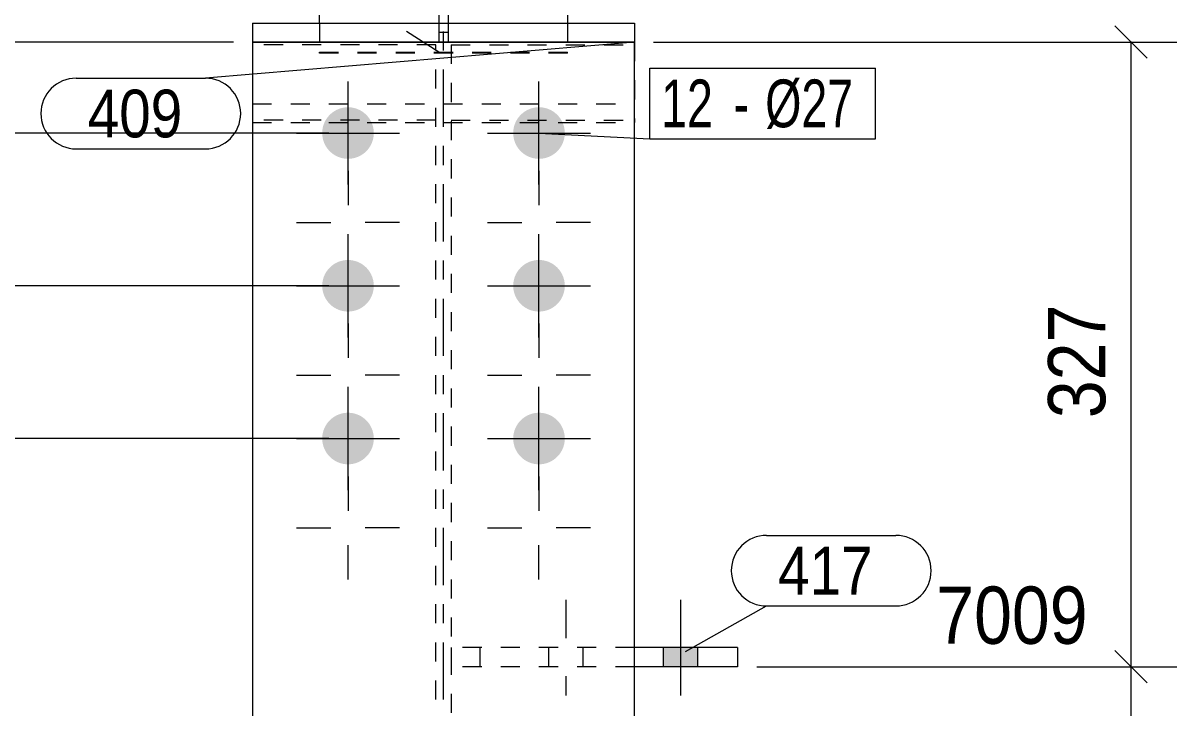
# Model space of a CAD drawing. Header units: millimetres. Extents: x 2 to 579, y 1 to 405.
# Drawn here: x 54.2 to 114.6, y 296.3 to 332.2 of the extents above; entities that cross this region are included whole.
import ezdxf

# ---------------------------------------------------------------- set-up
doc = ezdxf.new("R2010")
doc.units = ezdxf.units.MM
for name, pattern in [('XKITLINE00', [0]), ('XKITLINE01', [4, 1, -1, 1, -1]), ('XKITLINE02', [4, 2, -2]), ('XKITLINE03', [6, 3, -1, 1, -1])]:
    doc.linetypes.add(name, pattern=pattern)
for name, color, linetype, lineweight in [('Bolt', 3, 'Continuous', 0), ('BoltMark', 7, 'Continuous', 0), ('Dimensions', 7, 'Continuous', 0), ('Part', 2, 'Continuous', 0), ('PartMark', 7, 'Continuous', 0)]:
    doc.layers.add(name, color=color, linetype=linetype, lineweight=lineweight)
doc.styles.add('ARIAL', font='ARIAL.TTF')
doc.styles.add('ARIAL_NARROW', font='ARIALN.TTF')

# ---------------------------------------------------------------- blocks, each defined once
blk = doc.blocks.new('*A17')
at = {"layer": 'Bolt', "color": 3, "linetype": 'XKITLINE00', "lineweight": 0}
for p, q in [((71.202, 324.444), (71.202, 322.646)), ((81.202, 324.444), (81.202, 322.646)), ((68.502, 321.744), (70.301, 321.744)), ((73.902, 321.744), (72.104, 321.744)), ((78.502, 321.744), (80.301, 321.744)), ((83.902, 321.744), (82.104, 321.744)), ((71.202, 319.044), (71.202, 320.842)), ((81.202, 319.044), (81.202, 320.842)), ((71.202, 316.444), (71.202, 314.646)), ((81.202, 316.444), (81.202, 314.646)), ((68.502, 313.744), (70.301, 313.744)), ((73.902, 313.744), (72.104, 313.744)), ((78.502, 313.744), (80.301, 313.744)), ((83.902, 313.744), (82.104, 313.744)), ((71.202, 311.044), (71.202, 312.842)), ((81.202, 311.044), (81.202, 312.842)), ((71.202, 308.444), (71.202, 306.646)), ((81.202, 308.444), (81.202, 306.646)), ((68.502, 305.744), (70.301, 305.744)), ((73.902, 305.744), (72.104, 305.744)), ((78.502, 305.744), (80.301, 305.744)), ((83.902, 305.744), (82.104, 305.744)), ((71.202, 303.044), (71.202, 304.842)), ((81.202, 303.044), (81.202, 304.842))]:
    blk.add_line(p, q, dxfattribs=at)
blk = doc.blocks.new('*A18')
at = {"layer": 'Bolt'}
for points in [[(69.853, 326.46), (69.854, 326.493), (69.856, 326.527), (69.859, 326.56), (69.862, 326.592), (69.867, 326.625), (69.872, 326.658), (69.878, 326.691), (69.885, 326.723), (69.893, 326.755), (69.901, 326.787), (69.91, 326.819), (69.92, 326.851), (69.931, 326.882), (69.943, 326.913), (69.955, 326.944), (69.968, 326.974), (69.982, 327.004), (69.996, 327.034), (70.012, 327.064), (70.028, 327.093), (70.044, 327.121), (70.062, 327.149), (70.08, 327.177), (70.099, 327.205), (70.118, 327.231), (70.138, 327.258), (70.159, 327.284), (70.18, 327.309), (70.202, 327.334), (70.225, 327.358), (70.248, 327.382), (70.271, 327.405), (70.296, 327.427), (70.321, 327.449), (70.346, 327.471), (70.372, 327.491), (70.398, 327.512), (70.425, 327.531), (70.452, 327.55), (70.48, 327.568), (70.508, 327.585), (70.537, 327.602), (70.566, 327.618), (70.595, 327.633), (70.625, 327.648), (70.655, 327.661), (70.686, 327.674), (70.716, 327.687), (70.748, 327.698), (70.779, 327.709), (70.81, 327.719), (70.842, 327.728), (70.874, 327.737), (70.907, 327.744), (70.939, 327.751), (70.972, 327.757), (71.004, 327.763), (71.037, 327.767), (71.07, 327.771), (71.103, 327.774), (71.136, 327.776), (71.169, 327.777), (71.202, 327.777), (71.235, 327.777), (71.269, 327.776), (71.302, 327.774), (71.335, 327.771), (71.368, 327.767), (71.4, 327.763), (71.433, 327.757), (71.466, 327.751), (71.498, 327.744), (71.53, 327.737), (71.562, 327.728), (71.594, 327.719), (71.626, 327.709), (71.657, 327.698), (71.688, 327.687), (71.719, 327.674), (71.749, 327.661), (71.78, 327.648), (71.809, 327.633), (71.839, 327.618), (71.868, 327.602), (71.896, 327.585), (71.925, 327.568), (71.952, 327.55), (71.98, 327.531), (72.007, 327.512), (72.033, 327.491), (72.059, 327.471), (72.084, 327.449), (72.109, 327.427), (72.133, 327.405), (72.157, 327.382), (72.18, 327.358), (72.203, 327.334), (72.225, 327.309), (72.246, 327.284), (72.267, 327.258), (72.287, 327.231), (72.306, 327.205), (72.325, 327.177), (72.343, 327.149), (72.36, 327.121), (72.377, 327.093), (72.393, 327.064), (72.408, 327.034), (72.423, 327.004), (72.436, 326.974), (72.45, 326.944), (72.462, 326.913), (72.473, 326.882), (72.484, 326.851), (72.494, 326.819), (72.503, 326.787), (72.512, 326.755), (72.52, 326.723), (72.526, 326.691), (72.532, 326.658), (72.538, 326.625), (72.542, 326.592), (72.546, 326.56), (72.549, 326.527), (72.551, 326.493), (72.552, 326.46), (72.552, 326.427), (72.552, 326.394), (72.551, 326.361), (72.549, 326.328), (72.546, 326.295), (72.542, 326.262), (72.538, 326.229), (72.532, 326.196), (72.526, 326.164), (72.52, 326.131), (72.512, 326.099), (72.503, 326.067), (72.494, 326.035), (72.484, 326.004), (72.473, 325.972), (72.462, 325.941), (72.45, 325.911), (72.436, 325.88), (72.423, 325.85), (72.408, 325.82), (72.393, 325.791), (72.377, 325.762), (72.36, 325.733), (72.343, 325.705), (72.325, 325.677), (72.306, 325.65), (72.287, 325.623), (72.267, 325.597), (72.246, 325.571), (72.225, 325.545), (72.203, 325.521), (72.18, 325.496), (72.157, 325.473), (72.133, 325.449), (72.109, 325.427), (72.084, 325.405), (72.059, 325.384), (72.033, 325.363), (72.007, 325.343), (71.98, 325.323), (71.952, 325.305), (71.925, 325.287), (71.896, 325.269), (71.868, 325.253), (71.839, 325.237), (71.809, 325.221), (71.78, 325.207), (71.749, 325.193), (71.719, 325.18), (71.688, 325.168), (71.657, 325.156), (71.626, 325.145), (71.594, 325.135), (71.562, 325.126), (71.53, 325.118), (71.498, 325.11), (71.466, 325.103), (71.433, 325.097), (71.4, 325.092), (71.368, 325.087), (71.335, 325.084), (71.302, 325.081), (71.269, 325.079), (71.235, 325.078), (71.202, 325.077), (71.169, 325.078), (71.136, 325.079), (71.103, 325.081), (71.07, 325.084), (71.037, 325.087), (71.004, 325.092), (70.972, 325.097), (70.939, 325.103), (70.907, 325.11), (70.874, 325.118), (70.842, 325.126), (70.81, 325.135), (70.779, 325.145), (70.748, 325.156), (70.716, 325.168), (70.686, 325.18), (70.655, 325.193), (70.625, 325.207), (70.595, 325.221), (70.566, 325.237), (70.537, 325.253), (70.508, 325.269), (70.48, 325.287), (70.452, 325.305), (70.425, 325.323), (70.398, 325.343), (70.372, 325.363), (70.346, 325.384), (70.321, 325.405), (70.296, 325.427), (70.271, 325.449), (70.248, 325.473), (70.225, 325.496), (70.202, 325.521), (70.18, 325.545), (70.159, 325.571), (70.138, 325.597), (70.118, 325.623), (70.099, 325.65), (70.08, 325.677), (70.062, 325.705), (70.044, 325.733), (70.028, 325.762), (70.012, 325.791), (69.996, 325.82), (69.982, 325.85), (69.968, 325.88), (69.955, 325.911), (69.943, 325.941), (69.931, 325.972), (69.92, 326.004), (69.91, 326.035), (69.901, 326.067), (69.893, 326.099), (69.885, 326.131), (69.878, 326.164), (69.872, 326.196), (69.867, 326.229), (69.862, 326.262), (69.859, 326.295), (69.856, 326.328), (69.854, 326.361), (69.853, 326.394), (69.852, 326.427)], [(79.853, 326.46), (79.854, 326.493), (79.856, 326.527), (79.859, 326.56), (79.862, 326.592), (79.867, 326.625), (79.872, 326.658), (79.878, 326.691), (79.885, 326.723), (79.893, 326.755), (79.901, 326.787), (79.91, 326.819), (79.92, 326.851), (79.931, 326.882), (79.943, 326.913), (79.955, 326.944), (79.968, 326.974), (79.982, 327.004), (79.996, 327.034), (80.012, 327.064), (80.028, 327.093), (80.044, 327.121), (80.062, 327.149), (80.08, 327.177), (80.099, 327.205), (80.118, 327.231), (80.138, 327.258), (80.159, 327.284), (80.18, 327.309), (80.202, 327.334), (80.225, 327.358), (80.248, 327.382), (80.271, 327.405), (80.296, 327.427), (80.321, 327.449), (80.346, 327.471), (80.372, 327.491), (80.398, 327.512), (80.425, 327.531), (80.452, 327.55), (80.48, 327.568), (80.508, 327.585), (80.537, 327.602), (80.566, 327.618), (80.595, 327.633), (80.625, 327.648), (80.655, 327.661), (80.686, 327.674), (80.716, 327.687), (80.748, 327.698), (80.779, 327.709), (80.81, 327.719), (80.842, 327.728), (80.874, 327.737), (80.907, 327.744), (80.939, 327.751), (80.972, 327.757), (81.004, 327.763), (81.037, 327.767), (81.07, 327.771), (81.103, 327.774), (81.136, 327.776), (81.169, 327.777), (81.202, 327.777), (81.235, 327.777), (81.269, 327.776), (81.302, 327.774), (81.335, 327.771), (81.368, 327.767), (81.4, 327.763), (81.433, 327.757), (81.466, 327.751), (81.498, 327.744), (81.53, 327.737), (81.562, 327.728), (81.594, 327.719), (81.626, 327.709), (81.657, 327.698), (81.688, 327.687), (81.719, 327.674), (81.749, 327.661), (81.78, 327.648), (81.809, 327.633), (81.839, 327.618), (81.868, 327.602), (81.896, 327.585), (81.925, 327.568), (81.952, 327.55), (81.98, 327.531), (82.007, 327.512), (82.033, 327.491), (82.059, 327.471), (82.084, 327.449), (82.109, 327.427), (82.133, 327.405), (82.157, 327.382), (82.18, 327.358), (82.203, 327.334), (82.225, 327.309), (82.246, 327.284), (82.267, 327.258), (82.287, 327.231), (82.306, 327.205), (82.325, 327.177), (82.343, 327.149), (82.36, 327.121), (82.377, 327.093), (82.393, 327.064), (82.408, 327.034), (82.423, 327.004), (82.436, 326.974), (82.45, 326.944), (82.462, 326.913), (82.473, 326.882), (82.484, 326.851), (82.494, 326.819), (82.503, 326.787), (82.512, 326.755), (82.52, 326.723), (82.526, 326.691), (82.532, 326.658), (82.538, 326.625), (82.542, 326.592), (82.546, 326.56), (82.549, 326.527), (82.551, 326.493), (82.552, 326.46), (82.552, 326.427), (82.552, 326.394), (82.551, 326.361), (82.549, 326.328), (82.546, 326.295), (82.542, 326.262), (82.538, 326.229), (82.532, 326.196), (82.526, 326.164), (82.52, 326.131), (82.512, 326.099), (82.503, 326.067), (82.494, 326.035), (82.484, 326.004), (82.473, 325.972), (82.462, 325.941), (82.45, 325.911), (82.436, 325.88), (82.423, 325.85), (82.408, 325.82), (82.393, 325.791), (82.377, 325.762), (82.36, 325.733), (82.343, 325.705), (82.325, 325.677), (82.306, 325.65), (82.287, 325.623), (82.267, 325.597), (82.246, 325.571), (82.225, 325.545), (82.203, 325.521), (82.18, 325.496), (82.157, 325.473), (82.133, 325.449), (82.109, 325.427), (82.084, 325.405), (82.059, 325.384), (82.033, 325.363), (82.007, 325.343), (81.98, 325.323), (81.952, 325.305), (81.925, 325.287), (81.896, 325.269), (81.868, 325.253), (81.839, 325.237), (81.809, 325.221), (81.78, 325.207), (81.749, 325.193), (81.719, 325.18), (81.688, 325.168), (81.657, 325.156), (81.626, 325.145), (81.594, 325.135), (81.562, 325.126), (81.53, 325.118), (81.498, 325.11), (81.466, 325.103), (81.433, 325.097), (81.4, 325.092), (81.368, 325.087), (81.335, 325.084), (81.302, 325.081), (81.269, 325.079), (81.235, 325.078), (81.202, 325.077), (81.169, 325.078), (81.136, 325.079), (81.103, 325.081), (81.07, 325.084), (81.037, 325.087), (81.004, 325.092), (80.972, 325.097), (80.939, 325.103), (80.907, 325.11), (80.874, 325.118), (80.842, 325.126), (80.81, 325.135), (80.779, 325.145), (80.748, 325.156), (80.716, 325.168), (80.686, 325.18), (80.655, 325.193), (80.625, 325.207), (80.595, 325.221), (80.566, 325.237), (80.537, 325.253), (80.508, 325.269), (80.48, 325.287), (80.452, 325.305), (80.425, 325.323), (80.398, 325.343), (80.372, 325.363), (80.346, 325.384), (80.321, 325.405), (80.296, 325.427), (80.271, 325.449), (80.248, 325.473), (80.225, 325.496), (80.202, 325.521), (80.18, 325.545), (80.159, 325.571), (80.138, 325.597), (80.118, 325.623), (80.099, 325.65), (80.08, 325.677), (80.062, 325.705), (80.044, 325.733), (80.028, 325.762), (80.012, 325.791), (79.996, 325.82), (79.982, 325.85), (79.968, 325.88), (79.955, 325.911), (79.943, 325.941), (79.931, 325.972), (79.92, 326.004), (79.91, 326.035), (79.901, 326.067), (79.893, 326.099), (79.885, 326.131), (79.878, 326.164), (79.872, 326.196), (79.867, 326.229), (79.862, 326.262), (79.859, 326.295), (79.856, 326.328), (79.854, 326.361), (79.853, 326.394), (79.852, 326.427)], [(69.853, 318.46), (69.854, 318.493), (69.856, 318.527), (69.859, 318.56), (69.862, 318.592), (69.867, 318.625), (69.872, 318.658), (69.878, 318.691), (69.885, 318.723), (69.893, 318.755), (69.901, 318.787), (69.91, 318.819), (69.92, 318.851), (69.931, 318.882), (69.943, 318.913), (69.955, 318.944), (69.968, 318.974), (69.982, 319.004), (69.996, 319.034), (70.012, 319.064), (70.028, 319.093), (70.044, 319.121), (70.062, 319.149), (70.08, 319.177), (70.099, 319.205), (70.118, 319.231), (70.138, 319.258), (70.159, 319.284), (70.18, 319.309), (70.202, 319.334), (70.225, 319.358), (70.248, 319.382), (70.271, 319.405), (70.296, 319.427), (70.321, 319.449), (70.346, 319.471), (70.372, 319.491), (70.398, 319.512), (70.425, 319.531), (70.452, 319.55), (70.48, 319.568), (70.508, 319.585), (70.537, 319.602), (70.566, 319.618), (70.595, 319.633), (70.625, 319.648), (70.655, 319.661), (70.686, 319.674), (70.716, 319.687), (70.748, 319.698), (70.779, 319.709), (70.81, 319.719), (70.842, 319.728), (70.874, 319.737), (70.907, 319.744), (70.939, 319.751), (70.972, 319.757), (71.004, 319.763), (71.037, 319.767), (71.07, 319.771), (71.103, 319.774), (71.136, 319.776), (71.169, 319.777), (71.202, 319.777), (71.235, 319.777), (71.269, 319.776), (71.302, 319.774), (71.335, 319.771), (71.368, 319.767), (71.4, 319.763), (71.433, 319.757), (71.466, 319.751), (71.498, 319.744), (71.53, 319.737), (71.562, 319.728), (71.594, 319.719), (71.626, 319.709), (71.657, 319.698), (71.688, 319.687), (71.719, 319.674), (71.749, 319.661), (71.78, 319.648), (71.809, 319.633), (71.839, 319.618), (71.868, 319.602), (71.896, 319.585), (71.925, 319.568), (71.952, 319.55), (71.98, 319.531), (72.007, 319.512), (72.033, 319.491), (72.059, 319.471), (72.084, 319.449), (72.109, 319.427), (72.133, 319.405), (72.157, 319.382), (72.18, 319.358), (72.203, 319.334), (72.225, 319.309), (72.246, 319.284), (72.267, 319.258), (72.287, 319.231), (72.306, 319.205), (72.325, 319.177), (72.343, 319.149), (72.36, 319.121), (72.377, 319.093), (72.393, 319.064), (72.408, 319.034), (72.423, 319.004), (72.436, 318.974), (72.45, 318.944), (72.462, 318.913), (72.473, 318.882), (72.484, 318.851), (72.494, 318.819), (72.503, 318.787), (72.512, 318.755), (72.52, 318.723), (72.526, 318.691), (72.532, 318.658), (72.538, 318.625), (72.542, 318.592), (72.546, 318.56), (72.549, 318.527), (72.551, 318.493), (72.552, 318.46), (72.552, 318.427), (72.552, 318.394), (72.551, 318.361), (72.549, 318.328), (72.546, 318.295), (72.542, 318.262), (72.538, 318.229), (72.532, 318.196), (72.526, 318.164), (72.52, 318.131), (72.512, 318.099), (72.503, 318.067), (72.494, 318.035), (72.484, 318.004), (72.473, 317.972), (72.462, 317.941), (72.45, 317.911), (72.436, 317.88), (72.423, 317.85), (72.408, 317.82), (72.393, 317.791), (72.377, 317.762), (72.36, 317.733), (72.343, 317.705), (72.325, 317.677), (72.306, 317.65), (72.287, 317.623), (72.267, 317.597), (72.246, 317.571), (72.225, 317.545), (72.203, 317.521), (72.18, 317.496), (72.157, 317.473), (72.133, 317.449), (72.109, 317.427), (72.084, 317.405), (72.059, 317.384), (72.033, 317.363), (72.007, 317.343), (71.98, 317.323), (71.952, 317.305), (71.925, 317.287), (71.896, 317.269), (71.868, 317.253), (71.839, 317.237), (71.809, 317.221), (71.78, 317.207), (71.749, 317.193), (71.719, 317.18), (71.688, 317.168), (71.657, 317.156), (71.626, 317.145), (71.594, 317.135), (71.562, 317.126), (71.53, 317.118), (71.498, 317.11), (71.466, 317.103), (71.433, 317.097), (71.4, 317.092), (71.368, 317.087), (71.335, 317.084), (71.302, 317.081), (71.269, 317.079), (71.235, 317.078), (71.202, 317.077), (71.169, 317.078), (71.136, 317.079), (71.103, 317.081), (71.07, 317.084), (71.037, 317.087), (71.004, 317.092), (70.972, 317.097), (70.939, 317.103), (70.907, 317.11), (70.874, 317.118), (70.842, 317.126), (70.81, 317.135), (70.779, 317.145), (70.748, 317.156), (70.716, 317.168), (70.686, 317.18), (70.655, 317.193), (70.625, 317.207), (70.595, 317.221), (70.566, 317.237), (70.537, 317.253), (70.508, 317.269), (70.48, 317.287), (70.452, 317.305), (70.425, 317.323), (70.398, 317.343), (70.372, 317.363), (70.346, 317.384), (70.321, 317.405), (70.296, 317.427), (70.271, 317.449), (70.248, 317.473), (70.225, 317.496), (70.202, 317.521), (70.18, 317.545), (70.159, 317.571), (70.138, 317.597), (70.118, 317.623), (70.099, 317.65), (70.08, 317.677), (70.062, 317.705), (70.044, 317.733), (70.028, 317.762), (70.012, 317.791), (69.996, 317.82), (69.982, 317.85), (69.968, 317.88), (69.955, 317.911), (69.943, 317.941), (69.931, 317.972), (69.92, 318.004), (69.91, 318.035), (69.901, 318.067), (69.893, 318.099), (69.885, 318.131), (69.878, 318.164), (69.872, 318.196), (69.867, 318.229), (69.862, 318.262), (69.859, 318.295), (69.856, 318.328), (69.854, 318.361), (69.853, 318.394), (69.852, 318.427)], [(79.853, 318.46), (79.854, 318.493), (79.856, 318.527), (79.859, 318.56), (79.862, 318.592), (79.867, 318.625), (79.872, 318.658), (79.878, 318.691), (79.885, 318.723), (79.893, 318.755), (79.901, 318.787), (79.91, 318.819), (79.92, 318.851), (79.931, 318.882), (79.943, 318.913), (79.955, 318.944), (79.968, 318.974), (79.982, 319.004), (79.996, 319.034), (80.012, 319.064), (80.028, 319.093), (80.044, 319.121), (80.062, 319.149), (80.08, 319.177), (80.099, 319.205), (80.118, 319.231), (80.138, 319.258), (80.159, 319.284), (80.18, 319.309), (80.202, 319.334), (80.225, 319.358), (80.248, 319.382), (80.271, 319.405), (80.296, 319.427), (80.321, 319.449), (80.346, 319.471), (80.372, 319.491), (80.398, 319.512), (80.425, 319.531), (80.452, 319.55), (80.48, 319.568), (80.508, 319.585), (80.537, 319.602), (80.566, 319.618), (80.595, 319.633), (80.625, 319.648), (80.655, 319.661), (80.686, 319.674), (80.716, 319.687), (80.748, 319.698), (80.779, 319.709), (80.81, 319.719), (80.842, 319.728), (80.874, 319.737), (80.907, 319.744), (80.939, 319.751), (80.972, 319.757), (81.004, 319.763), (81.037, 319.767), (81.07, 319.771), (81.103, 319.774), (81.136, 319.776), (81.169, 319.777), (81.202, 319.777), (81.235, 319.777), (81.269, 319.776), (81.302, 319.774), (81.335, 319.771), (81.368, 319.767), (81.4, 319.763), (81.433, 319.757), (81.466, 319.751), (81.498, 319.744), (81.53, 319.737), (81.562, 319.728), (81.594, 319.719), (81.626, 319.709), (81.657, 319.698), (81.688, 319.687), (81.719, 319.674), (81.749, 319.661), (81.78, 319.648), (81.809, 319.633), (81.839, 319.618), (81.868, 319.602), (81.896, 319.585), (81.925, 319.568), (81.952, 319.55), (81.98, 319.531), (82.007, 319.512), (82.033, 319.491), (82.059, 319.471), (82.084, 319.449), (82.109, 319.427), (82.133, 319.405), (82.157, 319.382), (82.18, 319.358), (82.203, 319.334), (82.225, 319.309), (82.246, 319.284), (82.267, 319.258), (82.287, 319.231), (82.306, 319.205), (82.325, 319.177), (82.343, 319.149), (82.36, 319.121), (82.377, 319.093), (82.393, 319.064), (82.408, 319.034), (82.423, 319.004), (82.436, 318.974), (82.45, 318.944), (82.462, 318.913), (82.473, 318.882), (82.484, 318.851), (82.494, 318.819), (82.503, 318.787), (82.512, 318.755), (82.52, 318.723), (82.526, 318.691), (82.532, 318.658), (82.538, 318.625), (82.542, 318.592), (82.546, 318.56), (82.549, 318.527), (82.551, 318.493), (82.552, 318.46), (82.552, 318.427), (82.552, 318.394), (82.551, 318.361), (82.549, 318.328), (82.546, 318.295), (82.542, 318.262), (82.538, 318.229), (82.532, 318.196), (82.526, 318.164), (82.52, 318.131), (82.512, 318.099), (82.503, 318.067), (82.494, 318.035), (82.484, 318.004), (82.473, 317.972), (82.462, 317.941), (82.45, 317.911), (82.436, 317.88), (82.423, 317.85), (82.408, 317.82), (82.393, 317.791), (82.377, 317.762), (82.36, 317.733), (82.343, 317.705), (82.325, 317.677), (82.306, 317.65), (82.287, 317.623), (82.267, 317.597), (82.246, 317.571), (82.225, 317.545), (82.203, 317.521), (82.18, 317.496), (82.157, 317.473), (82.133, 317.449), (82.109, 317.427), (82.084, 317.405), (82.059, 317.384), (82.033, 317.363), (82.007, 317.343), (81.98, 317.323), (81.952, 317.305), (81.925, 317.287), (81.896, 317.269), (81.868, 317.253), (81.839, 317.237), (81.809, 317.221), (81.78, 317.207), (81.749, 317.193), (81.719, 317.18), (81.688, 317.168), (81.657, 317.156), (81.626, 317.145), (81.594, 317.135), (81.562, 317.126), (81.53, 317.118), (81.498, 317.11), (81.466, 317.103), (81.433, 317.097), (81.4, 317.092), (81.368, 317.087), (81.335, 317.084), (81.302, 317.081), (81.269, 317.079), (81.235, 317.078), (81.202, 317.077), (81.169, 317.078), (81.136, 317.079), (81.103, 317.081), (81.07, 317.084), (81.037, 317.087), (81.004, 317.092), (80.972, 317.097), (80.939, 317.103), (80.907, 317.11), (80.874, 317.118), (80.842, 317.126), (80.81, 317.135), (80.779, 317.145), (80.748, 317.156), (80.716, 317.168), (80.686, 317.18), (80.655, 317.193), (80.625, 317.207), (80.595, 317.221), (80.566, 317.237), (80.537, 317.253), (80.508, 317.269), (80.48, 317.287), (80.452, 317.305), (80.425, 317.323), (80.398, 317.343), (80.372, 317.363), (80.346, 317.384), (80.321, 317.405), (80.296, 317.427), (80.271, 317.449), (80.248, 317.473), (80.225, 317.496), (80.202, 317.521), (80.18, 317.545), (80.159, 317.571), (80.138, 317.597), (80.118, 317.623), (80.099, 317.65), (80.08, 317.677), (80.062, 317.705), (80.044, 317.733), (80.028, 317.762), (80.012, 317.791), (79.996, 317.82), (79.982, 317.85), (79.968, 317.88), (79.955, 317.911), (79.943, 317.941), (79.931, 317.972), (79.92, 318.004), (79.91, 318.035), (79.901, 318.067), (79.893, 318.099), (79.885, 318.131), (79.878, 318.164), (79.872, 318.196), (79.867, 318.229), (79.862, 318.262), (79.859, 318.295), (79.856, 318.328), (79.854, 318.361), (79.853, 318.394), (79.852, 318.427)], [(69.853, 310.46), (69.854, 310.493), (69.856, 310.527), (69.859, 310.56), (69.862, 310.592), (69.867, 310.625), (69.872, 310.658), (69.878, 310.691), (69.885, 310.723), (69.893, 310.755), (69.901, 310.787), (69.91, 310.819), (69.92, 310.851), (69.931, 310.882), (69.943, 310.913), (69.955, 310.944), (69.968, 310.974), (69.982, 311.004), (69.996, 311.034), (70.012, 311.064), (70.028, 311.093), (70.044, 311.121), (70.062, 311.149), (70.08, 311.177), (70.099, 311.205), (70.118, 311.231), (70.138, 311.258), (70.159, 311.284), (70.18, 311.309), (70.202, 311.334), (70.225, 311.358), (70.248, 311.382), (70.271, 311.405), (70.296, 311.427), (70.321, 311.449), (70.346, 311.471), (70.372, 311.491), (70.398, 311.512), (70.425, 311.531), (70.452, 311.55), (70.48, 311.568), (70.508, 311.585), (70.537, 311.602), (70.566, 311.618), (70.595, 311.633), (70.625, 311.648), (70.655, 311.661), (70.686, 311.674), (70.716, 311.687), (70.748, 311.698), (70.779, 311.709), (70.81, 311.719), (70.842, 311.728), (70.874, 311.737), (70.907, 311.744), (70.939, 311.751), (70.972, 311.757), (71.004, 311.763), (71.037, 311.767), (71.07, 311.771), (71.103, 311.774), (71.136, 311.776), (71.169, 311.777), (71.202, 311.777), (71.235, 311.777), (71.269, 311.776), (71.302, 311.774), (71.335, 311.771), (71.368, 311.767), (71.4, 311.763), (71.433, 311.757), (71.466, 311.751), (71.498, 311.744), (71.53, 311.737), (71.562, 311.728), (71.594, 311.719), (71.626, 311.709), (71.657, 311.698), (71.688, 311.687), (71.719, 311.674), (71.749, 311.661), (71.78, 311.648), (71.809, 311.633), (71.839, 311.618), (71.868, 311.602), (71.896, 311.585), (71.925, 311.568), (71.952, 311.55), (71.98, 311.531), (72.007, 311.512), (72.033, 311.491), (72.059, 311.471), (72.084, 311.449), (72.109, 311.427), (72.133, 311.405), (72.157, 311.382), (72.18, 311.358), (72.203, 311.334), (72.225, 311.309), (72.246, 311.284), (72.267, 311.258), (72.287, 311.231), (72.306, 311.205), (72.325, 311.177), (72.343, 311.149), (72.36, 311.121), (72.377, 311.093), (72.393, 311.064), (72.408, 311.034), (72.423, 311.004), (72.436, 310.974), (72.45, 310.944), (72.462, 310.913), (72.473, 310.882), (72.484, 310.851), (72.494, 310.819), (72.503, 310.787), (72.512, 310.755), (72.52, 310.723), (72.526, 310.691), (72.532, 310.658), (72.538, 310.625), (72.542, 310.592), (72.546, 310.56), (72.549, 310.527), (72.551, 310.493), (72.552, 310.46), (72.552, 310.427), (72.552, 310.394), (72.551, 310.361), (72.549, 310.328), (72.546, 310.295), (72.542, 310.262), (72.538, 310.229), (72.532, 310.196), (72.526, 310.164), (72.52, 310.131), (72.512, 310.099), (72.503, 310.067), (72.494, 310.035), (72.484, 310.004), (72.473, 309.972), (72.462, 309.941), (72.45, 309.911), (72.436, 309.88), (72.423, 309.85), (72.408, 309.82), (72.393, 309.791), (72.377, 309.762), (72.36, 309.733), (72.343, 309.705), (72.325, 309.677), (72.306, 309.65), (72.287, 309.623), (72.267, 309.597), (72.246, 309.571), (72.225, 309.545), (72.203, 309.521), (72.18, 309.496), (72.157, 309.473), (72.133, 309.449), (72.109, 309.427), (72.084, 309.405), (72.059, 309.384), (72.033, 309.363), (72.007, 309.343), (71.98, 309.323), (71.952, 309.305), (71.925, 309.287), (71.896, 309.269), (71.868, 309.253), (71.839, 309.237), (71.809, 309.221), (71.78, 309.207), (71.749, 309.193), (71.719, 309.18), (71.688, 309.168), (71.657, 309.156), (71.626, 309.145), (71.594, 309.135), (71.562, 309.126), (71.53, 309.118), (71.498, 309.11), (71.466, 309.103), (71.433, 309.097), (71.4, 309.092), (71.368, 309.087), (71.335, 309.084), (71.302, 309.081), (71.269, 309.079), (71.235, 309.078), (71.202, 309.077), (71.169, 309.078), (71.136, 309.079), (71.103, 309.081), (71.07, 309.084), (71.037, 309.087), (71.004, 309.092), (70.972, 309.097), (70.939, 309.103), (70.907, 309.11), (70.874, 309.118), (70.842, 309.126), (70.81, 309.135), (70.779, 309.145), (70.748, 309.156), (70.716, 309.168), (70.686, 309.18), (70.655, 309.193), (70.625, 309.207), (70.595, 309.221), (70.566, 309.237), (70.537, 309.253), (70.508, 309.269), (70.48, 309.287), (70.452, 309.305), (70.425, 309.323), (70.398, 309.343), (70.372, 309.363), (70.346, 309.384), (70.321, 309.405), (70.296, 309.427), (70.271, 309.449), (70.248, 309.473), (70.225, 309.496), (70.202, 309.521), (70.18, 309.545), (70.159, 309.571), (70.138, 309.597), (70.118, 309.623), (70.099, 309.65), (70.08, 309.677), (70.062, 309.705), (70.044, 309.733), (70.028, 309.762), (70.012, 309.791), (69.996, 309.82), (69.982, 309.85), (69.968, 309.88), (69.955, 309.911), (69.943, 309.941), (69.931, 309.972), (69.92, 310.004), (69.91, 310.035), (69.901, 310.067), (69.893, 310.099), (69.885, 310.131), (69.878, 310.164), (69.872, 310.196), (69.867, 310.229), (69.862, 310.262), (69.859, 310.295), (69.856, 310.328), (69.854, 310.361), (69.853, 310.394), (69.852, 310.427)], [(79.853, 310.46), (79.854, 310.493), (79.856, 310.527), (79.859, 310.56), (79.862, 310.592), (79.867, 310.625), (79.872, 310.658), (79.878, 310.691), (79.885, 310.723), (79.893, 310.755), (79.901, 310.787), (79.91, 310.819), (79.92, 310.851), (79.931, 310.882), (79.943, 310.913), (79.955, 310.944), (79.968, 310.974), (79.982, 311.004), (79.996, 311.034), (80.012, 311.064), (80.028, 311.093), (80.044, 311.121), (80.062, 311.149), (80.08, 311.177), (80.099, 311.205), (80.118, 311.231), (80.138, 311.258), (80.159, 311.284), (80.18, 311.309), (80.202, 311.334), (80.225, 311.358), (80.248, 311.382), (80.271, 311.405), (80.296, 311.427), (80.321, 311.449), (80.346, 311.471), (80.372, 311.491), (80.398, 311.512), (80.425, 311.531), (80.452, 311.55), (80.48, 311.568), (80.508, 311.585), (80.537, 311.602), (80.566, 311.618), (80.595, 311.633), (80.625, 311.648), (80.655, 311.661), (80.686, 311.674), (80.716, 311.687), (80.748, 311.698), (80.779, 311.709), (80.81, 311.719), (80.842, 311.728), (80.874, 311.737), (80.907, 311.744), (80.939, 311.751), (80.972, 311.757), (81.004, 311.763), (81.037, 311.767), (81.07, 311.771), (81.103, 311.774), (81.136, 311.776), (81.169, 311.777), (81.202, 311.777), (81.235, 311.777), (81.269, 311.776), (81.302, 311.774), (81.335, 311.771), (81.368, 311.767), (81.4, 311.763), (81.433, 311.757), (81.466, 311.751), (81.498, 311.744), (81.53, 311.737), (81.562, 311.728), (81.594, 311.719), (81.626, 311.709), (81.657, 311.698), (81.688, 311.687), (81.719, 311.674), (81.749, 311.661), (81.78, 311.648), (81.809, 311.633), (81.839, 311.618), (81.868, 311.602), (81.896, 311.585), (81.925, 311.568), (81.952, 311.55), (81.98, 311.531), (82.007, 311.512), (82.033, 311.491), (82.059, 311.471), (82.084, 311.449), (82.109, 311.427), (82.133, 311.405), (82.157, 311.382), (82.18, 311.358), (82.203, 311.334), (82.225, 311.309), (82.246, 311.284), (82.267, 311.258), (82.287, 311.231), (82.306, 311.205), (82.325, 311.177), (82.343, 311.149), (82.36, 311.121), (82.377, 311.093), (82.393, 311.064), (82.408, 311.034), (82.423, 311.004), (82.436, 310.974), (82.45, 310.944), (82.462, 310.913), (82.473, 310.882), (82.484, 310.851), (82.494, 310.819), (82.503, 310.787), (82.512, 310.755), (82.52, 310.723), (82.526, 310.691), (82.532, 310.658), (82.538, 310.625), (82.542, 310.592), (82.546, 310.56), (82.549, 310.527), (82.551, 310.493), (82.552, 310.46), (82.552, 310.427), (82.552, 310.394), (82.551, 310.361), (82.549, 310.328), (82.546, 310.295), (82.542, 310.262), (82.538, 310.229), (82.532, 310.196), (82.526, 310.164), (82.52, 310.131), (82.512, 310.099), (82.503, 310.067), (82.494, 310.035), (82.484, 310.004), (82.473, 309.972), (82.462, 309.941), (82.45, 309.911), (82.436, 309.88), (82.423, 309.85), (82.408, 309.82), (82.393, 309.791), (82.377, 309.762), (82.36, 309.733), (82.343, 309.705), (82.325, 309.677), (82.306, 309.65), (82.287, 309.623), (82.267, 309.597), (82.246, 309.571), (82.225, 309.545), (82.203, 309.521), (82.18, 309.496), (82.157, 309.473), (82.133, 309.449), (82.109, 309.427), (82.084, 309.405), (82.059, 309.384), (82.033, 309.363), (82.007, 309.343), (81.98, 309.323), (81.952, 309.305), (81.925, 309.287), (81.896, 309.269), (81.868, 309.253), (81.839, 309.237), (81.809, 309.221), (81.78, 309.207), (81.749, 309.193), (81.719, 309.18), (81.688, 309.168), (81.657, 309.156), (81.626, 309.145), (81.594, 309.135), (81.562, 309.126), (81.53, 309.118), (81.498, 309.11), (81.466, 309.103), (81.433, 309.097), (81.4, 309.092), (81.368, 309.087), (81.335, 309.084), (81.302, 309.081), (81.269, 309.079), (81.235, 309.078), (81.202, 309.077), (81.169, 309.078), (81.136, 309.079), (81.103, 309.081), (81.07, 309.084), (81.037, 309.087), (81.004, 309.092), (80.972, 309.097), (80.939, 309.103), (80.907, 309.11), (80.874, 309.118), (80.842, 309.126), (80.81, 309.135), (80.779, 309.145), (80.748, 309.156), (80.716, 309.168), (80.686, 309.18), (80.655, 309.193), (80.625, 309.207), (80.595, 309.221), (80.566, 309.237), (80.537, 309.253), (80.508, 309.269), (80.48, 309.287), (80.452, 309.305), (80.425, 309.323), (80.398, 309.343), (80.372, 309.363), (80.346, 309.384), (80.321, 309.405), (80.296, 309.427), (80.271, 309.449), (80.248, 309.473), (80.225, 309.496), (80.202, 309.521), (80.18, 309.545), (80.159, 309.571), (80.138, 309.597), (80.118, 309.623), (80.099, 309.65), (80.08, 309.677), (80.062, 309.705), (80.044, 309.733), (80.028, 309.762), (80.012, 309.791), (79.996, 309.82), (79.982, 309.85), (79.968, 309.88), (79.955, 309.911), (79.943, 309.941), (79.931, 309.972), (79.92, 310.004), (79.91, 310.035), (79.901, 310.067), (79.893, 310.099), (79.885, 310.131), (79.878, 310.164), (79.872, 310.196), (79.867, 310.229), (79.862, 310.262), (79.859, 310.295), (79.856, 310.328), (79.854, 310.361), (79.853, 310.394), (79.852, 310.427)]]:
    blk.add_hatch(color=3, dxfattribs=at).paths.add_polyline_path(points, flags=17)
at = {"layer": 'Bolt', "color": 3, "linetype": 'XKITLINE00', "lineweight": 0}
for p, q in [((71.202, 323.727), (71.202, 329.127)), ((81.202, 323.727), (81.202, 329.127)), ((68.502, 326.427), (73.902, 326.427)), ((78.502, 326.427), (83.902, 326.427)), ((71.202, 315.727), (71.202, 321.127)), ((81.202, 315.727), (81.202, 321.127)), ((68.502, 318.427), (73.902, 318.427)), ((78.502, 318.427), (83.902, 318.427)), ((71.202, 307.727), (71.202, 313.127)), ((81.202, 307.727), (81.202, 313.127)), ((68.502, 310.427), (73.902, 310.427)), ((78.502, 310.427), (83.902, 310.427))]:
    blk.add_line(p, q, dxfattribs=at)
blk = doc.blocks.new('*A21')
at = {"layer": 'Bolt'}
blk.add_hatch(color=3, dxfattribs=at).paths.add_polyline_path([(89.502, 299.475), (89.502, 298.475), (87.702, 298.475), (87.702, 299.475)], flags=17)
blk.add_hatch(color=3, dxfattribs=at).paths.add_polyline_path([(89.502, 299.475), (89.502, 298.475), (87.702, 298.475), (87.702, 299.475)], flags=17)
at = {"layer": 'Bolt', "color": 3, "linetype": 'XKITLINE02', "lineweight": 0}
for p, q in [((82.602, 301.975), (82.602, 296.975)), ((82.602, 301.975), (82.602, 296.975)), ((81.702, 299.475), (81.702, 298.475)), ((81.702, 299.475), (81.702, 298.475)), ((83.502, 299.475), (83.502, 298.475)), ((83.502, 299.475), (83.502, 298.475))]:
    blk.add_line(p, q, dxfattribs=at)
at = {"layer": 'Bolt', "color": 3, "linetype": 'XKITLINE00', "lineweight": 0}
for p, q in [((88.602, 301.975), (88.602, 296.975)), ((88.602, 301.975), (88.602, 296.975)), ((87.702, 299.475), (87.702, 298.475)), ((87.702, 299.475), (87.702, 298.475)), ((89.502, 299.475), (89.502, 298.475)), ((89.502, 299.475), (89.502, 298.475))]:
    blk.add_line(p, q, dxfattribs=at)
blk = doc.blocks.new('*A22')
at = {"layer": 'Part', "color": 7, "linetype": 'XKITLINE03', "lineweight": 0}
blk.add_line((76.202, 176.752), (76.202, 339.08), dxfattribs=at)
at = {"layer": 'Part', "color": 2, "linetype": 'XKITLINE00', "lineweight": 0}
for p, q in [((86.202, 331.19), (66.202, 331.19)), ((66.202, 331.19), (66.202, 176.752)), ((86.202, 176.752), (86.202, 331.19))]:
    blk.add_line(p, q, dxfattribs=at)
at = {"layer": 'Part', "color": 7, "linetype": 'XKITLINE01', "lineweight": 0}
for p, q in [((75.802, 331.052), (66.202, 331.052)), ((75.802, 176.752), (75.802, 331.052)), ((76.602, 331.052), (76.602, 176.752)), ((76.602, 331.052), (86.202, 331.052)), ((75.802, 327.108), (66.202, 327.108)), ((66.202, 326.971), (86.202, 326.971)), ((76.602, 327.108), (86.202, 327.108))]:
    blk.add_line(p, q, dxfattribs=at)
blk = doc.blocks.new('*A24')
at = {"layer": 'Part', "color": 2, "linetype": 'XKITLINE00', "lineweight": 0}
for p, q in [((66.202, 332.184), (66.202, 331.19)), ((66.202, 332.184), (86.202, 332.184)), ((86.202, 332.184), (86.202, 331.19)), ((66.202, 331.19), (86.202, 331.19))]:
    blk.add_line(p, q, dxfattribs=at)
at = {"layer": 'Part', "color": 7, "linetype": 'XKITLINE01', "lineweight": 0}
for p, q in [((66.202, 331.19), (66.202, 326.971)), ((86.202, 331.19), (86.202, 326.971)), ((66.202, 327.965), (86.202, 327.965)), ((66.202, 326.971), (86.202, 326.971))]:
    blk.add_line(p, q, dxfattribs=at)
blk = doc.blocks.new('*A27')
at = {"layer": 'Part', "color": 2, "linetype": 'XKITLINE00', "lineweight": 0}
for p, q in [((69.702, 332.184), (69.702, 348.564)), ((69.702, 348.564), (82.702, 348.564)), ((82.702, 348.564), (82.702, 332.184))]:
    blk.add_line(p, q, dxfattribs=at)
at = {"layer": 'Part', "color": 7, "linetype": 'XKITLINE01', "lineweight": 0}
for p, q in [((69.702, 348.512), (82.702, 348.512)), ((69.702, 332.184), (69.702, 330.611)), ((82.702, 332.184), (82.702, 330.611)), ((69.702, 330.663), (82.702, 330.663)), ((69.702, 330.611), (69.702, 330.663)), ((82.702, 330.611), (69.702, 330.611)), ((82.702, 330.611), (82.702, 330.663))]:
    blk.add_line(p, q, dxfattribs=at)
blk = doc.blocks.new('*A28')
at = {"layer": 'Part', "color": 2, "linetype": 'XKITLINE00', "lineweight": 0}
for p, q in [((75.952, 340.608), (75.952, 332.184)), ((75.952, 340.608), (76.452, 340.608)), ((76.452, 340.608), (76.452, 332.184))]:
    blk.add_line(p, q, dxfattribs=at)
at = {"layer": 'Part', "color": 7, "linetype": 'XKITLINE01', "lineweight": 0}
for p, q in [((75.952, 332.184), (75.952, 330.663)), ((75.952, 331.712), (76.452, 331.712)), ((76.452, 332.184), (76.452, 330.663)), ((75.952, 330.663), (76.452, 330.663))]:
    blk.add_line(p, q, dxfattribs=at)
blk = doc.blocks.new('*A29')
at = {"layer": 'Part', "color": 7, "linetype": 'XKITLINE01', "lineweight": 0}
for p, q in [((76.602, 299.475), (76.602, 298.475)), ((86.202, 299.475), (76.602, 299.475)), ((78.102, 299.475), (78.102, 298.475)), ((86.202, 298.475), (76.602, 298.475))]:
    blk.add_line(p, q, dxfattribs=at)
at = {"layer": 'Part', "color": 2, "linetype": 'XKITLINE00', "lineweight": 0}
for p, q in [((91.602, 299.475), (86.202, 299.475)), ((91.602, 299.475), (91.602, 298.475)), ((91.602, 298.475), (86.202, 298.475))]:
    blk.add_line(p, q, dxfattribs=at)
blk = doc.blocks.new('*A87')
at = {"layer": 'Dimensions', "color": 7, "linetype": 'XKITLINE00', "lineweight": 0}
for p, q in [((111.354, 299.323), (113.051, 297.626)), ((92.602, 298.475), (114.602, 298.475)), ((112.202, 71.028), (112.202, 298.475))]:
    blk.add_line(p, q, dxfattribs=at)
at = {"layer": 'Dimensions', "color": 3}
blk.add_point((112.202, 298.475), dxfattribs=at)
at = {"layer": 'Dimensions', "color": 3, "style": 'ARIAL', "width": 0.85}
blk.add_text('7009', height=3, dxfattribs=at).set_placement((102.002, 299.675))
blk = doc.blocks.new('*A88')
at = {"layer": 'Dimensions', "color": 7, "linetype": 'XKITLINE00', "lineweight": 0}
for p, q in [((111.354, 332.038), (113.051, 330.341)), ((87.202, 331.19), (114.602, 331.19)), ((112.202, 298.475), (112.202, 331.19)), ((111.354, 299.323), (113.051, 297.626)), ((92.602, 298.475), (114.602, 298.475))]:
    blk.add_line(p, q, dxfattribs=at)
at = {"layer": 'Dimensions', "color": 3}
for p in [(112.202, 331.19), (112.202, 298.475)]:
    blk.add_point(p, dxfattribs=at)
at = {"layer": 'Dimensions', "color": 3, "style": 'ARIAL', "width": 0.85}
blk.add_text('327', height=3, rotation=90.00021, dxfattribs=at).set_placement((110.852, 311.494))
blk = doc.blocks.new('*A90')
at = {"layer": 'Dimensions', "color": 7, "linetype": 'XKITLINE00', "lineweight": 0}
blk.add_line((65.202, 331.19), (21.352, 331.19), dxfattribs=at)
blk = doc.blocks.new('*A94')
at = {"layer": 'Dimensions', "color": 7, "linetype": 'XKITLINE00', "lineweight": 0}
for p, q in [((43.354, 311.276), (45.051, 309.579)), ((70.202, 310.427), (41.352, 310.427)), ((44.202, 286.427), (44.202, 310.427)), ((43.354, 287.276), (45.051, 285.579)), ((70.202, 286.427), (41.352, 286.427))]:
    blk.add_line(p, q, dxfattribs=at)
at = {"layer": 'Dimensions', "color": 3}
for p in [(44.202, 310.427), (44.202, 286.427)]:
    blk.add_point(p, dxfattribs=at)
at = {"layer": 'Dimensions', "color": 3, "style": 'ARIAL', "width": 0.85}
blk.add_text('7129', height=3, dxfattribs=at).set_placement((45.502, 311.627))
blk.add_text('240', height=3, rotation=90.00021, dxfattribs=at).set_placement((42.852, 295.09))
blk = doc.blocks.new('*A95')
at = {"layer": 'Dimensions', "color": 7, "linetype": 'XKITLINE00', "lineweight": 0}
for p, q in [((43.354, 319.276), (45.051, 317.579)), ((70.202, 318.427), (41.352, 318.427)), ((44.202, 310.427), (44.202, 318.427)), ((43.354, 311.276), (45.051, 309.579)), ((70.202, 310.427), (41.352, 310.427))]:
    blk.add_line(p, q, dxfattribs=at)
at = {"layer": 'Dimensions', "color": 3}
for p in [(44.202, 318.427), (44.202, 310.427)]:
    blk.add_point(p, dxfattribs=at)
at = {"layer": 'Dimensions', "color": 3, "style": 'ARIAL', "width": 0.85}
blk.add_text('7209', height=3, dxfattribs=at).set_placement((45.502, 319.627))
blk.add_text('80', height=3, rotation=90.00021, dxfattribs=at).set_placement((42.852, 312.202))
blk = doc.blocks.new('*A96')
at = {"layer": 'Dimensions', "color": 7, "linetype": 'XKITLINE00', "lineweight": 0}
for p, q in [((43.354, 327.276), (45.051, 325.579)), ((70.202, 326.427), (41.352, 326.427)), ((44.202, 318.427), (44.202, 326.427)), ((43.354, 319.276), (45.051, 317.579)), ((70.202, 318.427), (41.352, 318.427))]:
    blk.add_line(p, q, dxfattribs=at)
at = {"layer": 'Dimensions', "color": 3}
for p in [(44.202, 326.427), (44.202, 318.427)]:
    blk.add_point(p, dxfattribs=at)
at = {"layer": 'Dimensions', "color": 3, "style": 'ARIAL', "width": 0.85}
blk.add_text('7289', height=3, dxfattribs=at).set_placement((45.502, 327.627))
blk.add_text('80', height=3, rotation=90.00021, dxfattribs=at).set_placement((42.852, 320.202))
blk = doc.blocks.new('*A97')
at = {"layer": 'Dimensions', "color": 7, "linetype": 'XKITLINE00', "lineweight": 0}
for p, q in [((43.354, 332.038), (45.051, 330.341)), ((65.202, 331.19), (41.352, 331.19)), ((44.202, 326.427), (44.202, 331.19)), ((43.354, 327.276), (45.051, 325.579)), ((70.202, 326.427), (41.352, 326.427))]:
    blk.add_line(p, q, dxfattribs=at)
at = {"layer": 'Dimensions', "color": 3}
for p in [(44.202, 331.19), (44.202, 326.427)]:
    blk.add_point(p, dxfattribs=at)
at = {"layer": 'Dimensions', "color": 3, "style": 'ARIAL', "width": 0.85}
blk.add_text('7336', height=3, dxfattribs=at).set_placement((45.502, 332.39))
blk.add_text('48', height=3, rotation=90.00021, dxfattribs=at).set_placement((42.852, 326.583))
blk = doc.blocks.new('*A98')
at = {"layer": 'BoltMark', "color": 7, "linetype": 'XKITLINE00', "lineweight": 0}
for p, q in [((86.998, 329.83), (98.815, 329.83)), ((86.998, 326.13), (86.998, 329.83)), ((98.815, 326.13), (98.815, 329.83)), ((81.202, 326.427), (86.998, 326.13)), ((86.998, 326.13), (98.815, 326.13))]:
    blk.add_line(p, q, dxfattribs=at)
at = {"layer": 'BoltMark', "color": 3, "style": 'ARIAL_NARROW', "width": 0.85}
for s, p in [('12', (87.598, 326.73)), ('Ø27', (93.047, 326.73)), ('-', (91.388, 326.73))]:
    blk.add_text(s, height=2.5, dxfattribs=at).set_placement(p)
blk = doc.blocks.new('*A101')
at = {"layer": 'PartMark', "color": 7, "linetype": 'XKITLINE00', "lineweight": 0}
for p, q in [((93.12, 305.356), (99.883, 305.356)), ((88.878, 299.264), (93.12, 301.656)), ((93.12, 301.656), (99.883, 301.656))]:
    blk.add_line(p, q, dxfattribs=at)
for centre, start, end in [((93.12, 303.506), 90, 270), ((99.883, 303.506), 270, 90)]:
    blk.add_arc(centre, 1.85, start, end, dxfattribs=at)
at = {"layer": 'PartMark', "color": 3, "style": 'ARIAL', "width": 0.85}
blk.add_text('417', height=2.5, dxfattribs=at).set_placement((93.72, 302.256))
blk = doc.blocks.new('*A102')
at = {"layer": 'PartMark', "color": 7, "linetype": 'XKITLINE02', "lineweight": 0}
for p, q in [((60.553, 339.872), (67.316, 339.872)), ((60.553, 336.172), (67.316, 336.172)), ((75.952, 330.663), (67.316, 336.172))]:
    blk.add_line(p, q, dxfattribs=at)
for centre, start, end in [((60.553, 338.022), 90, 270), ((67.316, 338.022), 270, 90)]:
    blk.add_arc(centre, 1.85, start, end, dxfattribs=at)
at = {"layer": 'PartMark', "color": 3, "style": 'ARIAL', "width": 0.85}
blk.add_text('501', height=2.5, dxfattribs=at).set_placement((61.153, 336.772))
blk = doc.blocks.new('*A106')
at = {"layer": 'PartMark', "color": 7, "linetype": 'XKITLINE00', "lineweight": 0}
for p, q in [((86.202, 331.19), (63.734, 329.299)), ((56.971, 329.299), (63.734, 329.299)), ((56.971, 325.599), (63.734, 325.599))]:
    blk.add_line(p, q, dxfattribs=at)
for centre, start, end in [((56.971, 327.449), 90, 270), ((63.734, 327.449), 270, 90)]:
    blk.add_arc(centre, 1.85, start, end, dxfattribs=at)
at = {"layer": 'PartMark', "color": 3, "style": 'ARIAL', "width": 0.85}
blk.add_text('409', height=2.5, dxfattribs=at).set_placement((57.571, 326.199))

msp = doc.modelspace()

# ---------------------------------------------------------------- block references
at = {"lineweight": 0}
for name in ['*A27', '*A28', '*A102', '*A90', '*A97', '*A88', '*A24', '*A106', '*A96', '*A98', '*A18', '*A17', '*A95', '*A94', '*A101', '*A87', '*A21', '*A29']:
    msp.add_blockref(name, (0, 0), dxfattribs=at)
at = {"layer": 'Part', "lineweight": 0}
msp.add_blockref('*A22', (0, 0), dxfattribs=at)

doc.saveas('drawing.dxf')
